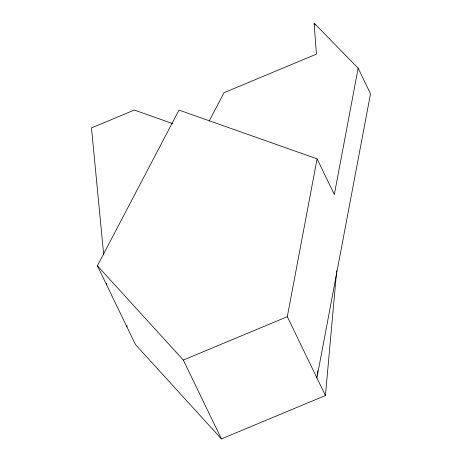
<?xml version="1.0" encoding="UTF-8"?>
<svg xmlns="http://www.w3.org/2000/svg" width="462" height="462" viewBox="0 0 462 462"><rect width="100%" height="100%" fill="white"/><g stroke="black" fill="none" stroke-linecap="round" stroke-linejoin="round"><path stroke-width="0.69" d="M317.561 370.749L316.915 377.922L370.518 93.769L358.154 68.197L314.12 23.1L316.418 54.152L224.058 92.654L209.159 121.09M358.154 68.197L334.321 194.525L317.088 158.87L179.002 110.083L97.401 265.794L135.516 344.64L221.413 438.9L325.427 395.541L336.434 273.585M336.561 272.147L336.694 270.715M325.427 395.541L287.312 316.695L317.088 158.87M97.401 265.794L183.298 360.054L287.312 316.695M172.707 123.62L134.327 110.06L91.482 127.916L103.69 254.712M314.12 23.1L315.049 25.017M183.298 360.054L221.413 438.9M126.865 325.589L126.998 327.021M106.451 283.368L106.589 284.8"/></g></svg>
